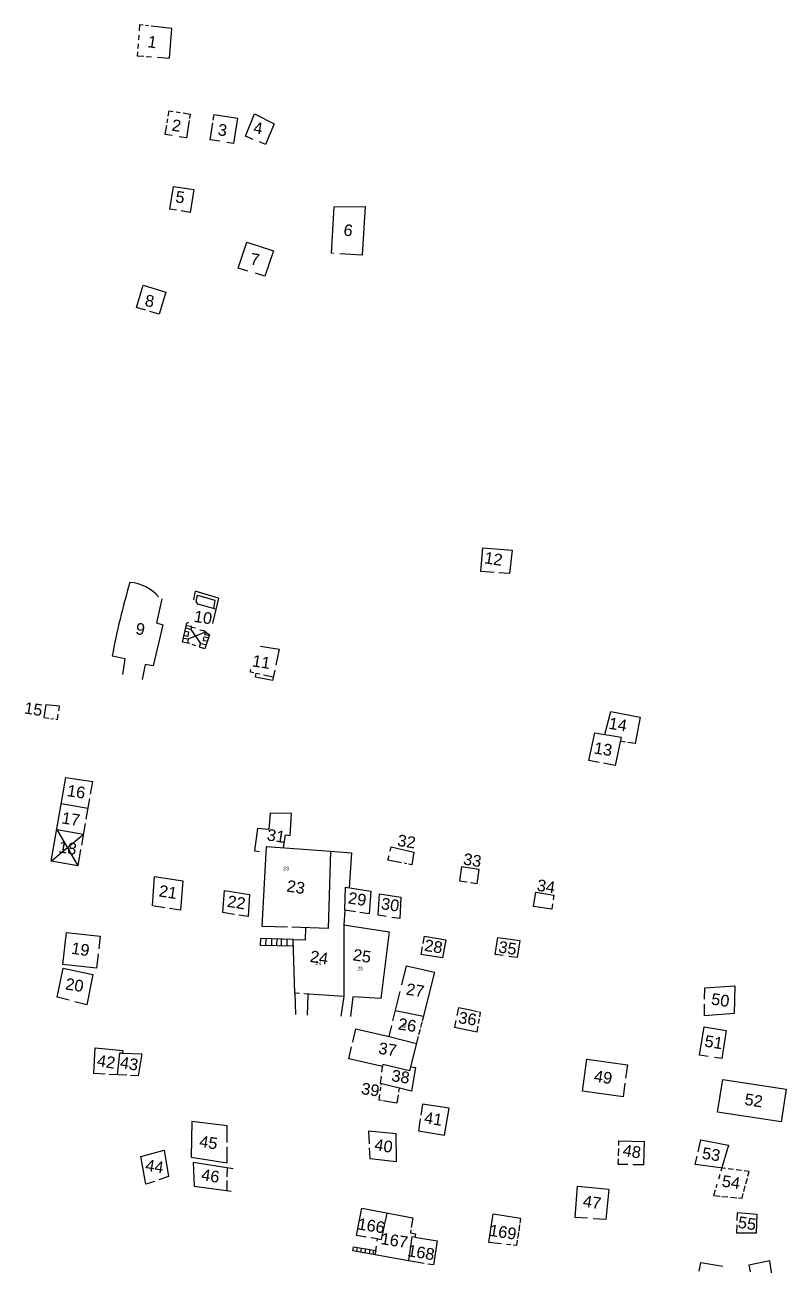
# Model space of a CAD drawing. Header units: inches. Extents: x -39969 to 331006, y -53373 to 393712.
# Drawn here: x 43303 to 173792, y 181184 to 393712 of the extents above; entities that cross this region are included whole.
import ezdxf

# ---------------------------------------------------------------- set-up
doc = ezdxf.new("R2010")
doc.units = ezdxf.units.IN
doc.header["$MEASUREMENT"] = 0
doc.layers.add('BUILDINGS', color=40, linetype='Continuous')
doc.layers.add('NUMBERING', color=5, linetype='Continuous')
doc.styles.get("Standard").update_dxf_attribs({"font": 'arial.ttf'})

msp = doc.modelspace()

# ---------------------------------------------------------------- linework, layer by layer
at = {"layer": 'BUILDINGS'}
for points in [[(63584, 393645), (62987, 393712), (62905, 392691)], [(64519, 393540), (63965, 393602)], [(68495, 393094), (64938, 393493)], [(62846, 391948), (62779, 391113)], [(66030, 388150), (68076, 388011), (68495, 393094)], [(62616, 389085), (62560, 388386), (63676, 388310)], [(62728, 390476), (62660, 389629)], [(64122, 388280), (65020, 388219)], [(67872, 378065), (68016, 378985), (68738, 378872)], [(69268, 378789), (69945, 378683)], [(70451, 378604), (71636, 378419), (71520, 377678)], [(75603, 377361), (75753, 378323), (79737, 377699), (79063, 373387), (77903, 373568)], [(82453, 374079), (81102, 374637), (82670, 378434), (86045, 376742)], [(68583, 374733), (67380, 374921), (67625, 376487)], [(67690, 376906), (67796, 377584)], [(71467, 377339), (71001, 374355), (69784, 374545)], [(76714, 373754), (75078, 374010), (75533, 376915)], [(86045, 376742), (84581, 373199), (83510, 373642)], [(69289, 361946), (68175, 362121), (68784, 366014), (72244, 365472), (71635, 361579), (70080, 361823)], [(96228, 354539), (95881, 354559), (96343, 362543), (101620, 362567)], [(101620, 362567), (101140, 354255), (97302, 354477)], [(81553, 351503), (79865, 351993), (81359, 356472), (85907, 354996)], [(85907, 354996), (84431, 350668), (82829, 351133)], [(63978, 344836), (62463, 345289), (63599, 349086), (67488, 347922)], [(67488, 347922), (66351, 344126), (64733, 344610)], [(123718, 299892), (121481, 300061), (121787, 304090), (126806, 303699)], [(126806, 303699), (126358, 299692), (124564, 299828)], [(76527, 295469), (72497, 296674), (72196, 295213)], [(76063, 293597), (72940, 294441), (72662, 294904), (72917, 295987), (75874, 295126), (75614, 293718)], [(76527, 295469), (75458, 291156)], [(66790, 295370), (65875, 291250), (66972, 290922), (65328, 283889), (63926, 284109), (63434, 281560)], [(71572, 287713), (70323, 287909), (71071, 291166), (71391, 291354)], [(70760, 289809), (71381, 289712), (71254, 288899), (70586, 289053)], [(71837, 290521), (71771, 290098), (70873, 290304)], [(70985, 290793), (71858, 290656), (71837, 290521), (72531, 290413)], [(71280, 288512), (74324, 289702)], [(71772, 290101), (73422, 287726)], [(73286, 290070), (73999, 289959), (74934, 289218), (74130, 286810), (73249, 287104), (73422, 287726), (74378, 287552)], [(74888, 289082), (74180, 289192), (74324, 289702)], [(70490, 288636), (71280, 288512), (71165, 287777)], [(72603, 287319), (71998, 287521)], [(74555, 288082), (73931, 288180), (74039, 288874), (74776, 288746)], [(83705, 287244), (86880, 286747), (86300, 283970)], [(60081, 282420), (60497, 285079), (58284, 285510)], [(82561, 282700), (81958, 282795), (82028, 283240)], [(86131, 283161), (85762, 281391), (82818, 281930), (82944, 282620), (83608, 282482)], [(84220, 282354), (85890, 282005)], [(49255, 276959), (46916, 277192), (46577, 275030), (47413, 274900)], [(49133, 276180), (49255, 276959)], [(47765, 274845), (48247, 274769)], [(48599, 274714), (48897, 274668), (49040, 275580)], [(142697, 272134), (143764, 276042), (148777, 275082), (147918, 270595), (146667, 270757)], [(141738, 267316), (139946, 267633), (140978, 272426), (145526, 271653)], [(145526, 271653), (144507, 266827), (142467, 267188)], [(146247, 270811), (145372, 270924)], [(52875, 252429), (52379, 249606), (47813, 250408), (50335, 264769), (54916, 264053)], [(54916, 264053), (54533, 261870)], [(54107, 259446), (49541, 260248)], [(54402, 261125), (53779, 257580)], [(87658, 252723), (88000, 254907), (88787, 254783), (89023, 258561), (85338, 258640), (85149, 255862), (83159, 256034), (82651, 252191), (83545, 252052)], [(48770, 255859), (53336, 255058)], [(48770, 255859), (52379, 249606)], [(53648, 256835), (53006, 253174)], [(47813, 250408), (53327, 255005)], [(88336, 239103), (83971, 239230), (84708, 252947), (95669, 252113), (99276, 251838), (98870, 245857)], [(95669, 252113), (95286, 238901), (89063, 239082)], [(107844, 250133), (105531, 250581), (105721, 251372)], [(105897, 252109), (106083, 252883), (109986, 251948)], [(109986, 251948), (109648, 249785), (109038, 249903)], [(108781, 249952), (108297, 250046)], [(121182, 248964), (118169, 249435), (117797, 247054), (119140, 246844)], [(119674, 246760), (120810, 246582), (121182, 248964)], [(67325, 242442), (65197, 242775), (65535, 247785), (70380, 247027)], [(70380, 247027), (69975, 242027), (68105, 242320)], [(79258, 241297), (77249, 241611), (77508, 245357), (81818, 244683)], [(81818, 244683), (81580, 240933), (80009, 241179)], [(99981, 241737), (98126, 242027), (98246, 245954)], [(98246, 245954), (102605, 245272), (102327, 241370), (100702, 241624)], [(105259, 240927), (103889, 241141), (104113, 244784), (107737, 244218)], [(133745, 243081), (133603, 242172), (130477, 242661), (130857, 245092)], [(130857, 245092), (133983, 244603), (133852, 243765)], [(107737, 244218), (107564, 240567), (106179, 240783)], [(98126, 242027), (97986, 239503), (97976, 227221), (97450, 223860)], [(55890, 234545), (55610, 232059), (49833, 232710), (50453, 238207), (56230, 237556)], [(90354, 227721), (89587, 227772), (89300, 237011), (91388, 236914), (91449, 239012)], [(97986, 239503), (105764, 238286), (104313, 226885), (99547, 227174), (99093, 223772)], [(56230, 237556), (55984, 235373)], [(89300, 237011), (83676, 237144)], [(83712, 235978), (83739, 237142)], [(89336, 235845), (83712, 235978)], [(84639, 235956), (84667, 237120)], [(85614, 235933), (85641, 237097)], [(86524, 235912), (86551, 237076)], [(87269, 235894), (87297, 237058)], [(88239, 235871), (88267, 237035)], [(115468, 236957), (114881, 233836), (111223, 234408), (111470, 235728)], [(111574, 236282), (111808, 237534), (115468, 236957)], [(125277, 234226), (123941, 234398), (124396, 237311), (128159, 236791)], [(128159, 236791), (127709, 233914), (126255, 234101)], [(50908, 226585), (48872, 227111), (49882, 232049), (54935, 230964)], [(107897, 229205), (108701, 232491), (113528, 231416)], [(54935, 230964), (53947, 225801), (51891, 226331)], [(113528, 231416), (111401, 223023)], [(89587, 227772), (89699, 224139)], [(97976, 227221), (91120, 227656)], [(91798, 227613), (91694, 224037)], [(106386, 223029), (107622, 228081)], [(164976, 229022), (164891, 224320), (159792, 223888), (159803, 225882)], [(159808, 226764), (159819, 228686), (164976, 229022)], [(120183, 224740), (117643, 225291), (117353, 223955)], [(106825, 224821), (111611, 223854)], [(120885, 224587), (120311, 224712)], [(121074, 222579), (121216, 223388)], [(121407, 224474), (121131, 224534)], [(121282, 223760), (121407, 224474)], [(99502, 219391), (100035, 221701), (105740, 220387), (106202, 222277)], [(111035, 221580), (110800, 220653)], [(111357, 222849), (111114, 221893)], [(117166, 223095), (116921, 221966), (120822, 221143), (121001, 222166)], [(160415, 216964), (158961, 217191), (159714, 222006), (163525, 221410), (162772, 216595), (161501, 216794)], [(110728, 220371), (109238, 214491), (104678, 215556), (104603, 215232), (98850, 216558), (99316, 218583)], [(105740, 220387), (110431, 219197)], [(57088, 213918), (55160, 214019), (55364, 218427), (60098, 217970), (60054, 217514), (63342, 217374)], [(60054, 217514), (59506, 217537), (59140, 213811)], [(63342, 217374), (62755, 213622), (61440, 213690)], [(109410, 215172), (110235, 215043), (109604, 211005), (104273, 212294), (104418, 213586)], [(104490, 214234), (104603, 215232)], [(146161, 212383), (145838, 210046), (138868, 211008), (139622, 216469), (146594, 215523)], [(146594, 215523), (146277, 213228)], [(60763, 213726), (57751, 213883)], [(104436, 209377), (104016, 209443), (104159, 210453)], [(104246, 211074), (104335, 211703)], [(104377, 212002), (104414, 212260)], [(107479, 211519), (107372, 210833)], [(107303, 210390), (107079, 208964), (104645, 209345)], [(116028, 208069), (111478, 208781), (111186, 206912)], [(111086, 206272), (110758, 204179), (115226, 203481), (116028, 208069)], [(77972, 205043), (71950, 205831), (71829, 199702), (78005, 198736), (77991, 201463)], [(77987, 202204), (77972, 205043)], [(102187, 204138), (102295, 201953)], [(102329, 201282), (102418, 199488), (106977, 198967), (106965, 203695), (102187, 204138)], [(145097, 201718), (145116, 202509), (149425, 202365)], [(149425, 202365), (149329, 198352), (147510, 198395)], [(158681, 200608), (159153, 202678), (163931, 201743)], [(65505, 195551), (64018, 195055), (63193, 199781), (67170, 200919)], [(67170, 200919), (67924, 196358), (66286, 195812)], [(145055, 199927), (145085, 201188)], [(163379, 197770), (158188, 198444), (158513, 199872)], [(163931, 201743), (162604, 197322)], [(78991, 197715), (72174, 198781), (72309, 194736), (78696, 193863)], [(77969, 197875), (77947, 196299)], [(146650, 198416), (145020, 198455), (145042, 199397)], [(164759, 197591), (163829, 197712)], [(77938, 195672), (77914, 193970)], [(162427, 196735), (162185, 195928)], [(166121, 197414), (165198, 197534)], [(167215, 196419), (167430, 197245), (166561, 197357)], [(166885, 195149), (167132, 196099)], [(139720, 189223), (137646, 189377), (138043, 194740), (143388, 194234)], [(143380, 194148), (142891, 188988), (140700, 189150)], [(161611, 194016), (161336, 193097), (162471, 192992)], [(161914, 195025), (161730, 194411)], [(165644, 192700), (166235, 192645), (166443, 193448)], [(166531, 193785), (166785, 194762)], [(162771, 192965), (163802, 192869)], [(164244, 192829), (165310, 192731)], [(101798, 186009), (100141, 186268), (101044, 190927)], [(101044, 190927), (109785, 189313), (109519, 187614)], [(103751, 185704), (104456, 185593), (105414, 190120)], [(124943, 184844), (122804, 185094), (123569, 189982), (128272, 189229)], [(128272, 189229), (128149, 188397)], [(165319, 188124), (165257, 186717), (168684, 186737), (168809, 189846)], [(168809, 189846), (165410, 190183), (165352, 188869)], [(109459, 187233), (109376, 186700), (110250, 186563), (110159, 185984), (113992, 185384), (113343, 181234), (112369, 181386)], [(128100, 188071), (127945, 187030)], [(103687, 185295), (103751, 185704), (102611, 185882)], [(110159, 185984), (109650, 186063), (109033, 181908)], [(127713, 185471), (127574, 184536), (127011, 184602)], [(127906, 186765), (127759, 185777)], [(111755, 181482), (109033, 181908), (99541, 183634), (99649, 184322), (103442, 183728), (103557, 184463)], [(100258, 184226), (100131, 183527)], [(100875, 183392), (100988, 184112)], [(101624, 183256), (101740, 183994)], [(102369, 183120), (102488, 183877)], [(102982, 183009), (103103, 183781)], [(103442, 183728), (103317, 182948)], [(126606, 184649), (125860, 184737)], [(158895, 180178), (159190, 181666), (162940, 181020)], [(171397, 179188), (170960, 181935), (167386, 181204), (167635, 180065)]]:
    msp.add_lwpolyline(points, dxfattribs=at)
msp.add_lwpolyline([(173792, 211318), (172917, 205722), (162028, 207425), (162904, 213021)], close=True, dxfattribs=at)
for centre, radius, start, end in [((175951, 263931), 119630, 163.3616, 169.60758), ((60743, 290940), 7268, 40.998, 85.36884)]:
    msp.add_arc(centre, radius, start, end, dxfattribs=at)

# ---------------------------------------------------------------- texts
at = {"layer": 'NUMBERING'}
for s, height, rotation, p in [('1', 1997, 351.10999, (64235, 389911)), ('2', 1997, 351.10999, (68387, 375590)), ('3', 1997, 351.10999, (76270, 374819)), ('4', 1997, 351.10999, (82375, 375161)), ('5', 1997, 351.10999, (69004, 363317)), ('6', 1997, 351.10999, (97820, 357655)), ('7', 1997, 351.10999, (81829, 352664)), ('8', 1997, 351.10999, (63786, 345539)), ('12', 1996.5, 351.10999, (121952, 301468)), ('10', 1996.5, 351.10999, (72171, 291434)), ('9', 1997, 351.10999, (62186, 289320)), ('11', 1996.5, 351.10999, (82164, 283804)), ('15', 1996.5, 351.10999, (43093, 275739)), ('14', 1996.5, 351.10999, (143267, 273105)), ('13', 1996.5, 351.10999, (140745, 268873)), ('16', 1996.5, 351.10999, (50440, 261576)), ('17', 1996.5, 351.10999, (49523, 256891)), ('31', 1996.5, 351.10999, (84684, 253998)), ('18', 1996.5, 351.10999, (48959, 251934)), ('32', 1996.5, 351.10999, (107054, 253044)), ('33', 1996.5, 351.10999, (118335, 249840)), ('23', 640.8, 357.92567, (87574, 248842)), ('23', 1996.5, 351.10999, (88076, 245234)), ('34', 1996.5, 351.10999, (130962, 245364)), ('21', 1996.5, 351.10999, (66175, 244390)), ('22', 1996.5, 351.10999, (77892, 242607)), ('29', 1996.5, 351.10999, (98598, 243185)), ('30', 1996.5, 351.10999, (104251, 242223)), ('19', 1996.5, 351.10999, (51160, 234578)), ('28', 1996.5, 351.10999, (111666, 235060)), ('35', 1996.5, 351.10999, (124359, 234799)), ('24', 1996.5, 351.10999, (92070, 233165)), ('25', 1996.5, 351.10999, (99417, 233441)), ('24', 640.8, 357.68576, (93112, 232641)), ('25', 640.8, 357.92567, (100271, 231693)), ('20', 1996.5, 351.10999, (50147, 228457)), ('27', 1996.5, 351.10999, (108541, 227558)), ('50', 1996.5, 351.10999, (160828, 225870)), ('26', 1996.5, 351.10999, (107172, 221594)), ('36', 1996.5, 351.10999, (117500, 222683)), ('26', 549.7, 255.77467, (108174, 222705)), ('37', 1996.5, 351.10999, (103808, 217437)), ('51', 1996.5, 351.10999, (159697, 218652)), ('42', 1996.5, 351.10999, (55571, 215312)), ('43', 1996.5, 351.10999, (59514, 214984)), ('38', 1996.5, 351.10999, (106037, 212744)), ('49', 1996.5, 351.10999, (140741, 212665)), ('39', 1996.5, 351.10999, (100854, 210527)), ('52', 1996.5, 351.10999, (166547, 208679)), ('41', 1996.5, 351.10999, (111644, 205531)), ('45', 1996.5, 351.10999, (73105, 201478)), ('40', 1996.5, 351.10999, (103118, 200901)), ('48', 1996.5, 351.10999, (145675, 199949)), ('53', 1996.5, 351.10999, (159265, 199444)), ('44', 1996.5, 351.10999, (63875, 197394)), ('46', 1996.5, 351.10999, (73440, 195761)), ('54', 1996.5, 351.10999, (162667, 194668)), ('47', 1996.5, 351.10999, (138849, 191238)), ('166', 1996.5, 351.10999, (100238, 187332)), ('55', 1996.5, 351.10999, (165410, 187619)), ('169', 1996.5, 351.10999, (122794, 186241)), ('167', 1996.5, 351.10999, (104198, 184809)), ('168', 1996.5, 351.10999, (108761, 182737))]:
    msp.add_text(s, height=height, rotation=rotation, dxfattribs=at).set_placement(p)

doc.saveas('drawing.dxf')
